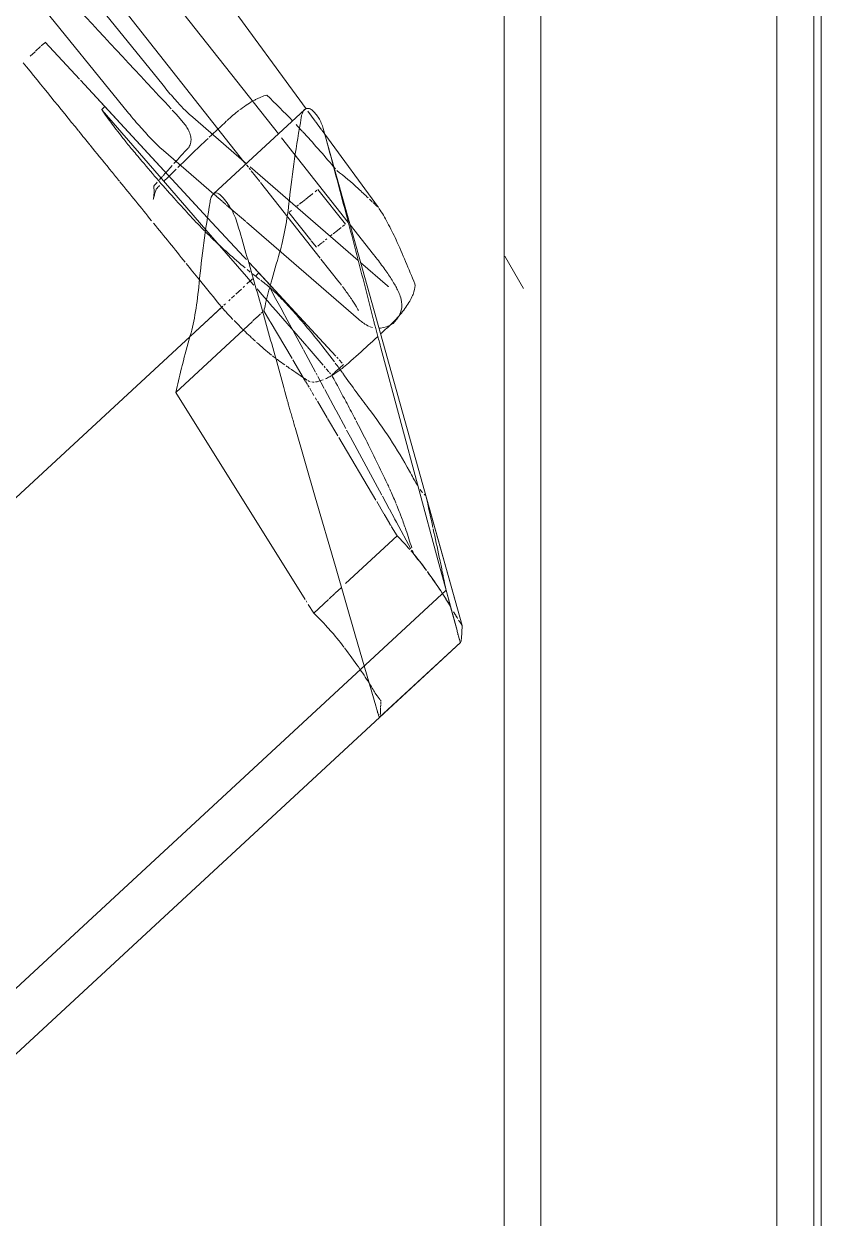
# Model space of a CAD drawing. Header units: inches. Extents: x -610 to 219, y 1022 to 1725.
# Drawn here: x -202.3 to -188.78, y 1276.52 to 1296.77 of the extents above; entities that cross this region are included whole.
import ezdxf

# ---------------------------------------------------------------- set-up
doc = ezdxf.new("R2010")
doc.units = ezdxf.units.IN
doc.header["$MEASUREMENT"] = 0
for name, color, linetype, lineweight in [('A-WALL', 113, 'Continuous', 18), ('A-WALL-PATT', 111, 'Continuous', 18), ('I-FURN', 30, 'Continuous', 9), ('I-WALL', 2, 'Continuous', 18)]:
    doc.layers.add(name, color=color, linetype=linetype, lineweight=lineweight)
pattern_1 = [(0, (0, 0), (15.36, 3.84), [0.634, -10.886, 0.634, -10.886, -61.44]), (0, (0, 0), (15.36, 3.84), [-23.04, 0.634, -22.406, 0.634, -10.886, -26.88]), (0, (0, 0), (15.36, 3.84), [-57.6, 0.634, -7.046, 0.634, -18.566]), (120, (5.76, 1.92), (-11.005538, 11.38215), [0.634, -10.886, 0.634, -10.886, -61.44]), (120, (5.76, 1.92), (-11.005538, 11.38215), [-23.04, 0.634, -22.406, 0.634, -10.886, -26.88]), (120, (5.76, 1.92), (-11.005538, 11.38215), [-57.6, 0.634, -7.046, 0.634, -18.566]), (240, (7.68, 9.6), (-4.354462, -15.22215), [0.634, -10.886, 0.634, -10.886, -61.44]), (240, (7.68, 9.6), (-4.354462, -15.22215), [-23.04, 0.634, -22.406, 0.634, -10.886, -26.88]), (240, (7.68, 9.6), (-4.354462, -15.22215), [-57.6, 0.634, -7.046, 0.634, -18.566])]

# ---------------------------------------------------------------- blocks, each defined once
blk = doc.blocks.new('HighTower_SelectRecliner - HighTower_SelectRecliner-V4-FIRST FLOOR POWER _ SIGNAL')
at = {"layer": 'I-FURN'}
for p, q in [((14.661, 12.986), (12.297, -7.463)), ((11.196, 11.75), (10.039, -5.471)), ((10.788, -5.522), (11.945, 11.699)), ((12.069, 7.259), (10.915, -7.404)), ((11.664, -7.457), (12.21, -0.519)), ((9.583, -3.63), (9.469, -3.63)), ((9.71, -3.63), (9.594, -3.63)), ((9.807, -3.63), (9.726, -3.63)), ((9.818, -3.63), (9.818, -4.48)), ((9.818, -4.48), (9.818, -3.63)), ((9.818, -4.506), (9.818, -5.116)), ((9.818, -7.683), (9.818, -4.506)), ((9.746, -5.129), (9.697, -6.606)), ((9.746, -5.116), (9.818, -5.116)), ((9.746, -5.116), (9.746, -5.129)), ((9.818, -5.116), (9.818, -7.683)), ((10.922, -7.457), (10.783, -6.21)), ((10.037, -6.293), (10.042, -6.335)), ((10.042, -6.336), (10.168, -7.463)), ((9.697, -6.606), (9.657, -7.811)), ((12.271, -7.454), (10.167, -7.454)), ((10.168, -7.463), (10.173, -7.509)), ((10.91, -7.47), (10.906, -7.524)), ((10.915, -7.404), (10.913, -7.439)), ((9.818, -7.683), (9.818, -8.587)), ((9.818, -8.587), (9.818, -7.683)), ((10.173, -7.514), (10.188, -7.643)), ((10.189, -7.653), (10.197, -7.727)), ((10.9, -7.599), (10.882, -7.834)), ((10.905, -7.541), (10.902, -7.581)), ((11.199, -9.95), (10.931, -7.541)), ((11.514, -9.361), (11.657, -7.541)), ((12.291, -7.511), (12.268, -7.717)), ((9.657, -7.811), (9.648, -8.103)), ((10.199, -7.742), (10.209, -7.838)), ((10.21, -7.842), (10.246, -8.17)), ((10.88, -7.852), (10.752, -9.484)), ((12.266, -7.727), (12.246, -7.903)), ((8.29, -15.686), (12.283, -7.902)), ((12.236, -7.993), (12.059, -9.522)), ((12.246, -7.907), (12.236, -7.993)), ((9.648, -8.103), (9.623, -8.861)), ((10.248, -8.185), (10.527, -10.684)), ((9.818, -8.589), (9.818, -8.651)), ((9.818, -8.651), (9.818, -8.589)), ((10.844, -9.147), (10.891, -8.553)), ((10.891, -8.553), (10.844, -9.147)), ((10.905, -8.554), (10.944, -8.557)), ((10.944, -8.557), (10.905, -8.554)), ((11.06, -8.566), (11.097, -8.569)), ((11.097, -8.569), (11.06, -8.566)), ((11.116, -8.571), (11.149, -8.573)), ((11.149, -8.573), (11.116, -8.571)), ((11.155, -8.574), (11.246, -8.581)), ((11.246, -8.581), (11.155, -8.574)), ((11.252, -8.581), (11.341, -8.588)), ((11.341, -8.588), (11.252, -8.581)), ((11.346, -8.589), (11.404, -8.593)), ((11.404, -8.593), (11.346, -8.589)), ((11.454, -8.597), (11.494, -8.6)), ((11.494, -8.6), (11.454, -8.597)), ((11.458, -9.35), (11.516, -8.602)), ((11.458, -9.35), (11.516, -8.602)), ((9.623, -8.862), (9.62, -8.955)), ((9.818, -8.719), (9.818, -10.879)), ((9.818, -8.959), (9.818, -8.719)), ((8.23, -8.959), (-8.23, -8.959)), ((8.23, -8.959), (-8.23, -8.959)), ((8.991, -8.959), (8.243, -8.959)), ((8.963, -8.959), (8.243, -8.959)), ((9.046, -8.959), (9.011, -8.959)), ((9.159, -8.959), (9.124, -8.959)), ((9.254, -8.959), (9.185, -8.959)), ((9.417, -8.959), (9.286, -8.959)), ((9.491, -8.959), (9.454, -8.959)), ((9.618, -8.959), (9.545, -8.959)), ((9.619, -8.97), (9.616, -9.052)), ((9.67, -8.959), (9.625, -8.959)), ((9.818, -8.959), (9.741, -8.959)), ((9.818, -10.879), (9.818, -8.959)), ((9.609, -9.264), (9.603, -9.469)), ((9.614, -9.136), (9.609, -9.262)), ((9.735, -9.47), (9.788, -9.264)), ((10.832, -9.301), (10.843, -9.162)), ((10.843, -9.162), (10.832, -9.301)), ((10.861, -9.303), (10.914, -9.307)), ((10.914, -9.307), (10.861, -9.303)), ((10.919, -9.307), (10.952, -9.31)), ((10.952, -9.31), (10.919, -9.307)), ((10.961, -9.311), (10.999, -9.314)), ((10.999, -9.314), (10.961, -9.311)), ((6.636, -13.557), (7.41, -9.489)), ((7.41, -9.489), (9.183, -9.489)), ((9.192, -9.489), (9.284, -9.489)), ((9.29, -9.489), (9.371, -9.489)), ((9.384, -9.489), (9.414, -9.489)), ((9.402, -9.688), (9.445, -9.489)), ((9.603, -9.471), (9.595, -9.69)), ((9.678, -9.691), (9.734, -9.471)), ((10.75, -9.503), (10.712, -9.989)), ((11.028, -9.316), (11.058, -9.318)), ((11.058, -9.318), (11.028, -9.316)), ((11.127, -9.324), (11.174, -9.327)), ((11.174, -9.327), (11.127, -9.324)), ((11.193, -9.329), (11.285, -9.336)), ((11.285, -9.336), (11.193, -9.329)), ((11.287, -9.336), (11.369, -9.343)), ((11.369, -9.343), (11.287, -9.336)), ((11.397, -9.345), (11.438, -9.348)), ((11.438, -9.348), (11.397, -9.345)), ((11.46, -10.048), (11.51, -9.409)), ((9.247, -10.41), (9.401, -9.692)), ((9.595, -9.692), (9.571, -10.422)), ((9.632, -9.87), (9.677, -9.692)), ((9.491, -10.419), (9.632, -9.87)), ((10.697, -10.146), (10.7, -10.119)), ((10.7, -10.119), (10.703, -10.091)), ((10.706, -10.064), (10.708, -10.036)), ((11.272, -10.601), (11.205, -10.003)), ((10.682, -10.277), (10.685, -10.252)), ((10.685, -10.252), (10.688, -10.226)), ((10.695, -10.173), (10.697, -10.146)), ((9.153, -10.847), (9.242, -10.43)), ((9.381, -10.847), (9.488, -10.43)), ((9.571, -10.43), (9.557, -10.847)), ((10.637, -10.532), (10.64, -10.519)), ((10.64, -10.519), (10.643, -10.504)), ((10.643, -10.504), (10.647, -10.489)), ((10.647, -10.489), (10.65, -10.472)), ((10.65, -10.472), (10.654, -10.454)), ((10.625, -10.573), (10.626, -10.571)), ((10.626, -10.571), (10.627, -10.568)), ((10.631, -10.553), (10.634, -10.543)), ((10.634, -10.543), (10.637, -10.532)), ((9.128, -10.962), (9.137, -10.918)), ((9.14, -10.904), (9.15, -10.859)), ((9.302, -11.151), (9.361, -10.924)), ((9.366, -10.904), (9.376, -10.866)), ((9.554, -10.93), (9.552, -10.999)), ((9.556, -10.871), (9.555, -10.904)), ((9.818, -10.904), (9.818, -10.938)), ((9.818, -10.938), (9.818, -10.904)), ((10.606, -10.947), (10.585, -10.91)), ((9.093, -11.121), (9.106, -11.062)), ((9.111, -11.042), (9.124, -10.981)), ((9.627, -11.07), (9.55, -11.07)), ((9.552, -11.01), (9.551, -11.042)), ((9.718, -11.07), (9.632, -11.07)), ((9.818, -11.07), (9.718, -11.07)), ((9.818, -10.963), (9.818, -11.042)), ((9.818, -11.042), (9.818, -10.963)), ((10.908, -11.133), (10.853, -11.119)), ((11.074, -11.106), (11.097, -11.097)), ((9.001, -11.549), (9.07, -11.231)), ((9.075, -11.206), (9.084, -11.166)), ((9.199, -11.553), (9.298, -11.166)), ((8.926, -11.896), (8.998, -11.563)), ((9.11, -11.899), (9.196, -11.563)), ((8.659, -13.135), (8.919, -11.931)), ((8.603, -13.395), (8.654, -13.16)), ((8.725, -13.397), (8.786, -13.16)), ((8.564, -13.575), (8.601, -13.405)), ((8.679, -13.576), (8.723, -13.405)), ((6.586, -13.824), (6.618, -13.652)), ((6.626, -13.611), (6.632, -13.582)), ((9.312, -13.691), (8.29, -15.686)), ((8.511, -13.824), (8.549, -13.647)), ((8.534, -14.14), (8.661, -13.647)), ((8.55, -13.644), (8.556, -13.616)), ((8.556, -13.614), (8.563, -13.582)), ((8.661, -13.644), (8.669, -13.616)), ((8.669, -13.615), (8.677, -13.582)), ((6.924, -13.824), (6.586, -13.824)), ((7.075, -13.824), (6.941, -13.824)), ((7.225, -13.824), (7.08, -13.824)), ((8.511, -13.824), (7.32, -13.824)), ((8.507, -14.243), (8.527, -14.166)), ((-8.496, -15.065), (8.496, -15.065)), ((6.326, -15.773), (6.295, -15.804)), ((6.364, -15.735), (6.333, -15.766)), ((6.404, -15.696), (6.369, -15.731)), ((8.13, -15.842), (8.209, -15.766)), ((8.209, -15.766), (8.13, -15.842)), ((8.209, -15.766), (8.286, -15.69)), ((8.286, -15.69), (8.209, -15.766)), ((8.286, -15.69), (8.286, -15.69)), ((8.286, -15.69), (8.287, -15.69)), ((8.286, -15.69), (8.286, -15.69)), ((8.287, -15.69), (8.286, -15.69)), ((-8.071, -15.879), (8.071, -15.879)), ((6.198, -15.879), (8.071, -15.879)), ((6.198, -15.879), (6.199, -15.879)), ((6.291, -15.808), (6.264, -15.835)), ((8.072, -15.879), (8.071, -15.879)), ((8.072, -15.879), (8.071, -15.879)), ((8.072, -15.879), (8.072, -15.879))]:
    blk.add_line(p, q, dxfattribs=at)
at = {"layer": 'I-FURN', "flags": 128}
for points in [[(10.037, -6.293), (10.034, -6.265), (10.032, -6.237), (10.03, -6.208), (10.028, -6.177), (10.026, -6.146), (10.025, -6.115), (10.024, -6.082), (10.023, -6.048), (10.022, -6.014), (10.022, -5.979), (10.022, -5.943), (10.022, -5.907), (10.023, -5.869), (10.023, -5.831), (10.024, -5.793), (10.025, -5.754), (10.027, -5.714), (10.028, -5.674), (10.03, -5.634), (10.032, -5.593), (10.034, -5.552), (10.037, -5.511), (10.039, -5.471)], [(10.783, -6.21), (10.781, -6.194), (10.779, -6.176), (10.778, -6.156), (10.777, -6.134), (10.775, -6.111), (10.774, -6.086), (10.773, -6.06), (10.773, -6.033), (10.772, -6.005), (10.772, -5.975), (10.772, -5.944), (10.772, -5.913), (10.772, -5.88), (10.773, -5.847), (10.774, -5.813), (10.775, -5.778), (10.776, -5.742), (10.777, -5.706), (10.779, -5.67), (10.781, -5.633), (10.783, -5.595), (10.785, -5.558), (10.788, -5.522)], [(10.708, -10.036), (10.711, -10.007), (10.712, -9.989)], [(11.099, -11.096), (11.129, -11.084), (11.194, -11.039), (11.236, -10.997), (11.264, -10.961), (11.284, -10.93), (11.299, -10.902), (11.31, -10.878), (11.32, -10.855), (11.329, -10.833), (11.336, -10.811), (11.343, -10.79), (11.35, -10.769), (11.356, -10.747), (11.362, -10.726), (11.367, -10.704), (11.372, -10.681), (11.378, -10.658), (11.383, -10.634), (11.388, -10.61), (11.392, -10.585), (11.397, -10.559), (11.402, -10.533), (11.406, -10.506), (11.41, -10.479), (11.415, -10.451), (11.419, -10.423), (11.423, -10.394), (11.427, -10.365), (11.431, -10.336), (11.434, -10.306), (11.438, -10.275), (11.441, -10.244), (11.445, -10.214), (11.448, -10.182), (11.451, -10.151), (11.454, -10.12), (11.456, -10.088), (11.459, -10.056), (11.46, -10.048)], [(10.654, -10.454), (10.657, -10.435), (10.661, -10.415), (10.664, -10.394), (10.668, -10.372), (10.672, -10.349), (10.675, -10.326), (10.678, -10.302), (10.682, -10.277)], [(10.688, -10.226), (10.691, -10.2), (10.695, -10.173)], [(10.559, -10.844), (10.551, -10.818), (10.545, -10.794), (10.54, -10.771), (10.536, -10.748), (10.532, -10.726), (10.529, -10.704), (10.527, -10.684)], [(10.627, -10.568), (10.629, -10.561), (10.631, -10.553)], [(11.275, -10.624), (11.275, -10.623), (11.274, -10.618), (11.273, -10.612), (11.272, -10.604), (11.272, -10.601)], [(10.581, -10.901), (10.569, -10.874), (10.56, -10.847)], [(10.853, -11.119), (10.788, -11.103), (10.698, -11.05), (10.678, -11.031)], [(10.908, -11.133), (11.032, -11.122), (11.074, -11.106)], [(6.289, -15.692), (6.84, -14.593), (7.39, -13.495), (7.94, -12.397), (8.491, -11.299)], [(10.475, -11.299), (9.898, -12.397), (9.321, -13.495), (8.744, -14.593), (8.167, -15.692)], [(8.791, -13.139), (9.07, -12.056), (9.103, -11.925)], [(8.496, -15.065), (8.331, -15.378), (8.167, -15.692)]]:
    blk.add_lwpolyline(points, dxfattribs=at)
at = {"layer": 'I-FURN'}
blk.add_ellipse((-0.224, -15.684), major_axis=(6.637, 0), ratio=0.032202, start_param=6.252293, end_param=6.255676, dxfattribs=at)
for points, knots in [([(10.609, -3.075), (10.61, -3.212), (10.612, -4.156), (10.615, -5.1), (10.617, -5.907)], [0.855205, 0.855205, 0.855205, 0.855205, 0.875, 0.9918719, 0.9918719, 0.9918719, 0.9918719]), ([(9.14, -6.215), (9.145, -6.143), (9.151, -6.051), (9.157, -5.96), (9.158, -5.941)], [0.13237081, 0.13237081, 0.13237081, 0.13237081, 0.14285714, 0.14557987, 0.14557987, 0.14557987, 0.14557987]), ([(9.629, -7.83), (9.62, -7.587), (9.622, -7.053), (9.636, -6.516), (9.652, -6.223)], [0.3903181, 0.3903181, 0.3903181, 0.3903181, 0.6666667, 1, 1, 1, 1]), ([(10.568, -6.427), (10.562, -6.44), (10.55, -6.466), (10.53, -6.497), (10.511, -6.52), (10.489, -6.542), (10.45, -6.572), (10.411, -6.585), (10.384, -6.59)], [0.5739857, 0.5739857, 0.5739857, 0.5739857, 0.6428571, 0.7142857, 0.75, 0.7857143, 0.8571429, 0.9856958, 0.9856958, 0.9856958, 0.9856958]), ([(9.511, -6.669), (9.484, -6.704), (9.438, -6.759), (9.392, -6.8), (9.373, -6.815)], [0, 0, 0, 0, 0.5, 0.8595166, 0.8595166, 0.8595166, 0.8595166]), ([(9.981, -6.625), (9.968, -6.626), (9.915, -6.631), (9.862, -6.636), (9.822, -6.639)], [0.4555814, 0.4555814, 0.4555814, 0.4555814, 0.5, 0.6397133, 0.6397133, 0.6397133, 0.6397133]), ([(9.372, -6.817), (9.39, -6.805), (9.433, -6.777), (9.48, -6.749), (9.508, -6.734)], [0.1452905, 0.1452905, 0.1452905, 0.1452905, 0.5, 1, 1, 1, 1]), ([(11.456, -6.71), (11.465, -6.711), (11.523, -6.716), (11.628, -6.731), (11.74, -6.754), (11.817, -6.776), (11.889, -6.8), (11.938, -6.821), (11.967, -6.837)], [0.3036194, 0.3036194, 0.3036194, 0.3036194, 0.3333333, 0.5, 0.6666667, 0.75, 0.8333333, 1, 1, 1, 1]), ([(12.188, -7.48), (12.199, -7.474), (12.228, -7.46), (12.256, -7.451), (12.272, -7.452)], [-0.7969674, -0.7969674, -0.7969674, -0.7969674, -0.6666667, -0.4119556, -0.4119556, -0.4119556, -0.4119556]), ([(12.271, -7.454), (12.276, -7.454), (12.301, -7.456), (12.32, -7.468), (12.333, -7.486)], [-0.4119556, -0.4119556, -0.4119556, -0.4119556, -0.3333333, 0, 0, 0, 0]), ([(11.045, -8.397), (11.217, -8.248), (11.571, -7.952), (11.945, -7.659), (12.138, -7.513)], [-1, -1, -1, -1, -0.5, -0.0001766, -0.0001766, -0.0001766, -0.0001766]), ([(11.97, -8.584), (11.994, -8.741), (12.024, -8.974), (12.039, -9.208), (12.043, -9.286)], [0.0170827, 0.0170827, 0.0170827, 0.0170827, 0.5, 0.7402705, 0.7402705, 0.7402705, 0.7402705]), ([(8.245, -8.949), (8.097, -9.039), (7.93, -9.144), (7.768, -9.249), (7.744, -9.264)], [-1, -1, -1, -1, -0.5, -0.4148178, -0.4148178, -0.4148178, -0.4148178]), ([(9.791, -9.264), (9.816, -9.249), (9.983, -9.144), (10.156, -9.039), (10.308, -8.949)], [-0.5851838, -0.5851838, -0.5851838, -0.5851838, -0.5, 0, 0, 0, 0]), ([(8.982, -9.682), (8.979, -9.635), (8.973, -9.564), (8.971, -9.493), (8.97, -9.471)], [0.3775234, 0.3775234, 0.3775234, 0.3775234, 0.5, 0.5590087, 0.5590087, 0.5590087, 0.5590087]), ([(9.735, -10.936), (9.753, -10.767), (9.789, -10.353), (9.804, -9.938), (9.806, -9.692)], [0.1566111, 0.1566111, 0.1566111, 0.1566111, 0.5, 1, 1, 1, 1]), ([(9.184, -10.847), (9.156, -10.729), (9.124, -10.59), (9.095, -10.451), (9.091, -10.43)], [0.019005, 0.019005, 0.019005, 0.019005, 0.5, 0.5863148, 0.5863148, 0.5863148, 0.5863148]), ([(11.635, -10.891), (11.614, -10.924), (11.564, -10.969), (11.45, -11.022), (11.347, -11.057), (11.229, -11.085), (11.099, -11.106), (10.964, -11.118), (10.867, -11.121), (10.818, -11.121)], [0, 0, 0, 0, 0.25, 0.375, 0.5, 0.625, 0.75, 0.875, 1, 1, 1, 1]), ([(9.389, -11.03), (9.362, -11.019), (9.321, -11), (9.282, -10.979), (9.269, -10.969)], [0.5161853, 0.5161853, 0.5161853, 0.5161853, 0.625, 0.7075445, 0.7075445, 0.7075445, 0.7075445]), ([(9.54, -11.074), (9.528, -11.071), (9.489, -11.062), (9.453, -11.052), (9.428, -11.043)], [0.3394254, 0.3394254, 0.3394254, 0.3394254, 0.375, 0.4661499, 0.4661499, 0.4661499, 0.4661499]), ([(9.711, -11.102), (9.682, -11.098), (9.624, -11.091), (9.568, -11.08), (9.54, -11.074)], [0.1670526, 0.1670526, 0.1670526, 0.1670526, 0.25, 0.3394254, 0.3394254, 0.3394254, 0.3394254]), ([(9.894, -11.113), (9.846, -11.112), (9.784, -11.109), (9.725, -11.103), (9.711, -11.102)], [0, 0, 0, 0, 0.125, 0.1670526, 0.1670526, 0.1670526, 0.1670526]), ([(10.57, -11.121), (10.498, -11.12), (10.273, -11.119), (10.048, -11.116), (9.894, -11.113)], [0.2687708, 0.2687708, 0.2687708, 0.2687708, 0.5, 1, 1, 1, 1]), ([(9.625, -11.908), (9.635, -11.802), (9.659, -11.573), (9.69, -11.311), (9.708, -11.173)], [0, 0, 0, 0, 0.5, 0.9914533, 0.9914533, 0.9914533, 0.9914533]), ([(9.422, -11.563), (9.395, -11.664), (9.365, -11.777), (9.334, -11.891), (9.331, -11.903)], [0.154702, 0.154702, 0.154702, 0.154702, 0.25, 0.2615468, 0.2615468, 0.2615468, 0.2615468]), ([(9.327, -11.918), (9.295, -12.033), (9.227, -12.281), (9.115, -12.661), (9.026, -12.955), (8.973, -13.116), (8.963, -13.145)], [0.2662901, 0.2662901, 0.2662901, 0.2662901, 0.375, 0.5, 0.625, 0.6522372, 0.6522372, 0.6522372, 0.6522372]), ([(9.344, -13.453), (9.347, -13.438), (9.363, -13.354), (9.387, -13.252), (9.411, -13.16)], [0.3814114, 0.3814114, 0.3814114, 0.3814114, 0.5, 1, 1, 1, 1]), ([(8.872, -13.405), (8.866, -13.422), (8.845, -13.479), (8.823, -13.537), (8.807, -13.578)], [0.73415515, 0.73415515, 0.73415515, 0.73415515, 0.75, 0.78865474, 0.78865474, 0.78865474, 0.78865474]), ([(8.778, -13.647), (8.75, -13.715), (8.68, -13.88), (8.603, -14.044), (8.556, -14.141)], [0.8106228, 0.8106228, 0.8106228, 0.8106228, 0.875, 0.9674746, 0.9674746, 0.9674746, 0.9674746]), ([(8.481, -14.593), (8.496, -14.465), (8.51, -14.323), (8.512, -14.18), (8.512, -14.166)], [-0.9986543, -0.9986543, -0.9986543, -0.9986543, -0.5, -0.4439422, -0.4439422, -0.4439422, -0.4439422]), ([(6.568, -14.61), (6.553, -14.758), (6.521, -15.03), (6.487, -15.232), (6.469, -15.327)], [-0.9914873, -0.9914873, -0.9914873, -0.9914873, -0.75, -0.5, -0.5, -0.5, -0.5]), ([(8.363, -15.319), (8.382, -15.231), (8.422, -15.027), (8.46, -14.761), (8.478, -14.618)], [-0.4911938, -0.4911938, -0.4911938, -0.4911938, -0.25, -0.0131576, -0.0131576, -0.0131576, -0.0131576]), ([(8.476, -14.619), (8.458, -14.763), (8.421, -15.029), (8.382, -15.227), (8.363, -15.319)], [0.0131801, 0.0131801, 0.0131801, 0.0131801, 0.25, 0.4920559, 0.4920559, 0.4920559, 0.4920559]), ([(8.661, -14.791), (8.698, -14.73), (8.74, -14.659), (8.783, -14.588), (8.789, -14.578)], [0.200205, 0.200205, 0.200205, 0.200205, 0.3333333, 0.3557913, 0.3557913, 0.3557913, 0.3557913]), ([(6.466, -15.347), (6.451, -15.428), (6.424, -15.562), (6.414, -15.635), (6.411, -15.662)], [-0.4815908, -0.4815908, -0.4815908, -0.4815908, -0.25, -0.0277176, -0.0277176, -0.0277176, -0.0277176]), ([(6.198, -15.879), (6.198, -15.879), (6.199, -15.876), (6.207, -15.86), (6.218, -15.836), (6.23, -15.81), (6.242, -15.788), (6.254, -15.763), (6.263, -15.744), (6.27, -15.731)], [-1, -1, -1, -1, -0.8571429, -0.7142857, -0.5714286, -0.4285714, -0.3571429, -0.2857143, -0.1428571, -0.1428571, -0.1428571, -0.1428571]), ([(8.167, -15.692), (8.156, -15.711), (8.143, -15.736), (8.129, -15.764), (8.119, -15.783), (8.109, -15.802), (8.1, -15.82), (8.09, -15.84), (8.08, -15.86), (8.072, -15.876), (8.071, -15.879), (8.071, -15.879)], [-1, -1, -1, -1, -0.785714, -0.732143, -0.678571, -0.571429, -0.5, -0.428571, -0.285714, -0.142857, 0, 0, 0, 0]), ([(8.167, -15.692), (8.156, -15.711), (8.143, -15.736), (8.129, -15.764), (8.119, -15.783), (8.109, -15.802), (8.1, -15.82), (8.09, -15.84), (8.08, -15.86), (8.072, -15.876), (8.071, -15.879), (8.071, -15.879)], [-1, -1, -1, -1, -0.785714, -0.732143, -0.678571, -0.571429, -0.5, -0.428571, -0.285714, -0.142857, 0, 0, 0, 0])]:
    blk.add_open_spline(points, degree=3, knots=knots, dxfattribs=at)
for points in [[(9.211, -5.116), (9.243, -4.62), (9.275, -4.125), (9.307, -3.63)], [(9.192, -5.42), (9.198, -5.321), (9.204, -5.223), (9.211, -5.124)], [(9.68, -5.725), (9.688, -5.623), (9.707, -5.42), (9.732, -5.217), (9.746, -5.116)], [(9.158, -5.936), (9.169, -5.767), (9.18, -5.597), (9.191, -5.428)], [(9.652, -6.223), (9.657, -6.118), (9.666, -5.931), (9.675, -5.786), (9.68, -5.725)], [(10.617, -5.935), (10.617, -5.982), (10.617, -6.029), (10.617, -6.075)], [(9.084, -7.078), (9.103, -6.793), (9.121, -6.508), (9.14, -6.223)], [(10.617, -6.075), (10.617, -6.106), (10.616, -6.164), (10.61, -6.252), (10.597, -6.341), (10.58, -6.398), (10.568, -6.425)], [(9.6, -6.66), (9.57, -6.663), (9.541, -6.666), (9.511, -6.669)], [(9.695, -6.651), (9.682, -6.653), (9.669, -6.654), (9.655, -6.655)], [(9.752, -6.646), (9.735, -6.647), (9.718, -6.649), (9.701, -6.651)], [(9.818, -6.64), (9.797, -6.642), (9.776, -6.644), (9.755, -6.646)], [(10.375, -6.591), (10.257, -6.6), (10.14, -6.611), (10.023, -6.621)], [(9.372, -6.816), (9.365, -6.822), (9.358, -6.827), (9.351, -6.831)], [(9.351, -6.831), (9.358, -6.827), (9.365, -6.822), (9.372, -6.817)], [(9.508, -6.734), (9.535, -6.732), (9.562, -6.731), (9.589, -6.73)], [(9.698, -6.726), (9.734, -6.725), (9.771, -6.723), (9.807, -6.722)], [(9.817, -6.722), (9.872, -6.72), (9.928, -6.718), (9.984, -6.716)], [(10.025, -6.715), (10.129, -6.712), (10.233, -6.709), (10.338, -6.707)], [(10.339, -6.707), (10.47, -6.704), (10.603, -6.702), (10.735, -6.701)], [(10.765, -6.7), (10.898, -6.698), (11.033, -6.697), (11.167, -6.697)], [(11.179, -6.697), (11.27, -6.697), (11.356, -6.7), (11.441, -6.708)], [(11.967, -6.837), (11.978, -7.042), (11.986, -7.249), (11.989, -7.455)], [(9.026, -7.98), (9.045, -7.696), (9.063, -7.412), (9.081, -7.127)], [(10.1, -7.47), (10.089, -7.475), (10.066, -7.487), (10.043, -7.504), (10.031, -7.513)], [(10.238, -7.541), (10.234, -7.499), (10.207, -7.445), (10.142, -7.453), (10.1, -7.47)], [(12.138, -7.513), (12.152, -7.503), (12.165, -7.493), (12.178, -7.486)], [(12.333, -7.486), (12.339, -7.493), (12.348, -7.509), (12.353, -7.53), (12.355, -7.541)], [(10.031, -7.513), (9.842, -7.659), (9.474, -7.952), (9.129, -8.248), (8.961, -8.397)], [(10.215, -7.827), (10.235, -7.732), (10.243, -7.637), (10.238, -7.541)], [(11.991, -7.541), (11.991, -7.592), (11.992, -7.642), (11.991, -7.693)], [(12.355, -7.541), (12.362, -7.602), (12.357, -7.724), (12.314, -7.844), (12.283, -7.904)], [(9.635, -7.968), (9.632, -7.922), (9.63, -7.876), (9.628, -7.83)], [(10.116, -8.109), (10.162, -8.015), (10.195, -7.921), (10.215, -7.827)], [(11.991, -7.7), (11.992, -7.966), (11.984, -8.232), (11.971, -8.5)], [(9.001, -8.363), (9.009, -8.245), (9.017, -8.126), (9.024, -8.008)], [(9.708, -8.742), (9.674, -8.487), (9.65, -8.233), (9.635, -7.98)], [(12.283, -7.904), (12.112, -8.231), (11.769, -8.884), (11.247, -9.864), (10.893, -10.519), (10.715, -10.847)], [(8.72, -10.847), (8.879, -10.541), (9.195, -9.93), (9.66, -9.018), (9.965, -8.411), (10.116, -8.109)], [(8.961, -8.397), (8.83, -8.515), (8.58, -8.725), (8.353, -8.884), (8.245, -8.949)], [(8.963, -8.959), (8.976, -8.76), (8.988, -8.562), (9.001, -8.363)], [(10.308, -8.949), (10.418, -8.884), (10.652, -8.725), (10.91, -8.515), (11.045, -8.397)], [(11.971, -8.514), (11.97, -8.525), (11.969, -8.536), (11.969, -8.546)], [(9.722, -8.848), (9.719, -8.826), (9.716, -8.805), (9.713, -8.783)], [(9.756, -9.053), (9.748, -8.999), (9.739, -8.947), (9.73, -8.896)], [(8.961, -9.045), (8.962, -9.016), (8.962, -8.988), (8.963, -8.959)], [(8.962, -9.238), (8.961, -9.176), (8.961, -9.115), (8.962, -9.053)], [(9.788, -9.264), (9.778, -9.197), (9.769, -9.133), (9.759, -9.071)], [(7.744, -9.264), (7.63, -9.339), (7.519, -9.414), (7.41, -9.489)], [(8.969, -9.462), (8.966, -9.395), (8.965, -9.33), (8.964, -9.264)], [(9.477, -9.467), (9.578, -9.401), (9.68, -9.334), (9.785, -9.267)], [(9.806, -9.692), (9.807, -9.616), (9.804, -9.468), (9.794, -9.331), (9.788, -9.264)], [(9.445, -9.489), (9.454, -9.483), (9.463, -9.477), (9.472, -9.471)], [(12.047, -9.313), (12.048, -9.336), (12.049, -9.358), (12.05, -9.38)], [(12.051, -9.395), (12.052, -9.41), (12.053, -9.425), (12.053, -9.439)], [(12.054, -9.449), (12.055, -9.465), (12.055, -9.48), (12.056, -9.495)], [(8.989, -9.77), (8.987, -9.744), (8.985, -9.718), (8.983, -9.692)], [(12.057, -9.538), (12.052, -9.584), (12.036, -9.677), (12.012, -9.77), (11.997, -9.817)], [(9.029, -10.126), (9.014, -10.016), (9.002, -9.907), (8.992, -9.798)], [(11.997, -9.817), (11.985, -9.868), (11.957, -9.972), (11.926, -10.075), (11.91, -10.126)], [(9.046, -10.214), (9.042, -10.193), (9.038, -10.171), (9.034, -10.15)], [(9.057, -10.269), (9.055, -10.259), (9.053, -10.25), (9.051, -10.24)], [(9.085, -10.404), (9.075, -10.359), (9.066, -10.314), (9.057, -10.269)], [(11.91, -10.126), (11.866, -10.254), (11.777, -10.509), (11.683, -10.764), (11.635, -10.891)], [(8.491, -11.299), (8.506, -11.269), (8.537, -11.209), (8.58, -11.12), (8.623, -11.037), (8.662, -10.961), (8.694, -10.895), (8.712, -10.861), (8.72, -10.847)], [(9.204, -10.903), (9.196, -10.889), (9.19, -10.875), (9.188, -10.861)], [(9.25, -10.954), (9.239, -10.945), (9.231, -10.935), (9.225, -10.925)], [(10.715, -10.847), (10.706, -10.861), (10.687, -10.895), (10.654, -10.961), (10.613, -11.037), (10.569, -11.121), (10.523, -11.209), (10.491, -11.269), (10.475, -11.299)], [(9.547, -11.08), (9.541, -11.106), (9.534, -11.133), (9.527, -11.159)], [(9.709, -11.166), (9.717, -11.098), (9.725, -11.031), (9.732, -10.963)], [(10.818, -11.121), (10.756, -11.121), (10.694, -11.121), (10.632, -11.121)], [(9.525, -11.166), (9.492, -11.297), (9.458, -11.427), (9.423, -11.558)], [(9.411, -13.16), (9.463, -12.952), (9.551, -12.535), (9.606, -12.117), (9.625, -11.908)], [(8.958, -13.16), (8.932, -13.24), (8.904, -13.319), (8.875, -13.399)], [(9.323, -13.582), (9.326, -13.562), (9.329, -13.539), (9.333, -13.514)], [(8.79, -13.616), (8.787, -13.626), (8.783, -13.635), (8.779, -13.645)], [(8.804, -13.583), (8.8, -13.594), (8.795, -13.604), (8.791, -13.615)], [(9.053, -14.134), (9.139, -13.988), (9.224, -13.842), (9.309, -13.697)], [(9.309, -13.697), (9.311, -13.695), (9.312, -13.693), (9.312, -13.691)], [(9.312, -13.691), (9.316, -13.684), (9.319, -13.678), (9.321, -13.671)], [(9.327, -13.645), (9.327, -13.636), (9.328, -13.626), (9.327, -13.616)], [(6.586, -13.824), (6.593, -13.952), (6.595, -14.081), (6.592, -14.209)], [(8.513, -14.139), (8.516, -14.034), (8.515, -13.929), (8.511, -13.824)], [(8.79, -14.576), (8.875, -14.434), (8.959, -14.293), (9.042, -14.152)], [(6.592, -14.215), (6.59, -14.342), (6.582, -14.468), (6.57, -14.594)], [(8.507, -14.243), (8.505, -14.293), (8.502, -14.344), (8.498, -14.394)], [(8.537, -14.183), (8.527, -14.203), (8.517, -14.223), (8.507, -14.243)], [(8.497, -14.419), (8.492, -14.477), (8.486, -14.535), (8.48, -14.593)], [(8.507, -15.046), (8.559, -14.961), (8.61, -14.876), (8.661, -14.791)], [(8.291, -15.673), (8.294, -15.653), (8.299, -15.621), (8.307, -15.579)], [(8.307, -15.579), (8.299, -15.621), (8.294, -15.653), (8.291, -15.673)], [(8.313, -15.55), (8.318, -15.524), (8.325, -15.493), (8.332, -15.459)], [(8.332, -15.462), (8.325, -15.495), (8.318, -15.526), (8.313, -15.55)], [(8.342, -15.418), (8.338, -15.432), (8.335, -15.447), (8.332, -15.461)], [(8.333, -15.459), (8.336, -15.445), (8.339, -15.431), (8.342, -15.417)], [(6.27, -15.731), (6.276, -15.718), (6.283, -15.705), (6.289, -15.692)], [(6.41, -15.672), (6.412, -15.676), (6.413, -15.679), (6.413, -15.682)], [(6.413, -15.682), (6.413, -15.685), (6.412, -15.688), (6.41, -15.69)], [(8.287, -15.69), (8.289, -15.688), (8.29, -15.685), (8.291, -15.682)], [(8.291, -15.682), (8.29, -15.685), (8.289, -15.688), (8.287, -15.69)], [(8.291, -15.682), (8.292, -15.679), (8.292, -15.676), (8.291, -15.673)], [(8.291, -15.673), (8.292, -15.676), (8.292, -15.679), (8.291, -15.682)], [(6.257, -15.842), (6.249, -15.849), (6.242, -15.856), (6.236, -15.861)], [(8.072, -15.879), (8.079, -15.879), (8.095, -15.873), (8.117, -15.854), (8.13, -15.842)], [(8.13, -15.842), (8.117, -15.854), (8.095, -15.873), (8.079, -15.879), (8.072, -15.879)]]:
    blk.add_open_spline(points, degree=3, dxfattribs=at)

msp = doc.modelspace()

# ---------------------------------------------------------------- hatches: boundary and pattern name
at = {"layer": 'A-WALL-PATT', "lineweight": 9}
h = msp.add_hatch(dxfattribs=at)
h.set_pattern_fill('FP_1', color=256, style=0, pattern_type=2)
h.set_pattern_definition(pattern_1)
h.paths.add_polyline_path([(-188.906, 1188.286), (-188.906, 1220.975), (-189.531, 1220.975), (-189.531, 1188.286)], flags=0)
h.paths.add_polyline_path([(-189.531, 1260.975), (-188.906, 1260.975), (-188.906, 1431.161), (-189.531, 1431.161), (-189.531, 1272.554)], flags=0)
h = msp.add_hatch(dxfattribs=at)
h.set_pattern_fill('FP_1', color=256, style=0, pattern_type=2)
h.set_pattern_definition(pattern_1)
h.paths.add_polyline_path([(-193.531, 1188.286), (-193.531, 1220.975), (-194.156, 1220.975), (-194.156, 1188.286)], flags=0)
h.paths.add_polyline_path([(-193.531, 1260.975), (-193.531, 1263.036), (-194.156, 1263.036), (-194.156, 1260.975)], flags=0)
h.paths.add_polyline_path([(-193.531, 1265.536), (-193.531, 1430.536), (-194.156, 1430.536), (-194.156, 1265.536)], flags=0)

# ---------------------------------------------------------------- linework, layer by layer
at = {"layer": 'A-WALL'}
for p, q in [((-193.531, 1265.536), (-193.531, 1431.161)), ((-189.531, 1260.975), (-189.531, 1431.161)), ((-188.906, 1260.975), (-188.906, 1431.161))]:
    msp.add_line(p, q, dxfattribs=at)
at = {"layer": 'I-WALL'}
for p, q in [((-194.156, 1430.536), (-194.156, 1266.161)), ((-188.781, 1260.975), (-188.781, 1430.536))]:
    msp.add_line(p, q, dxfattribs=at)

# ---------------------------------------------------------------- block references
at = {"layer": 'I-FURN', "rotation": 42.77815468135797}
msp.add_blockref('HighTower_SelectRecliner - HighTower_SelectRecliner-V4-FIRST FLOOR POWER _ SIGNAL', (-211.606, 1292.456), dxfattribs=at)

doc.saveas('drawing.dxf')
